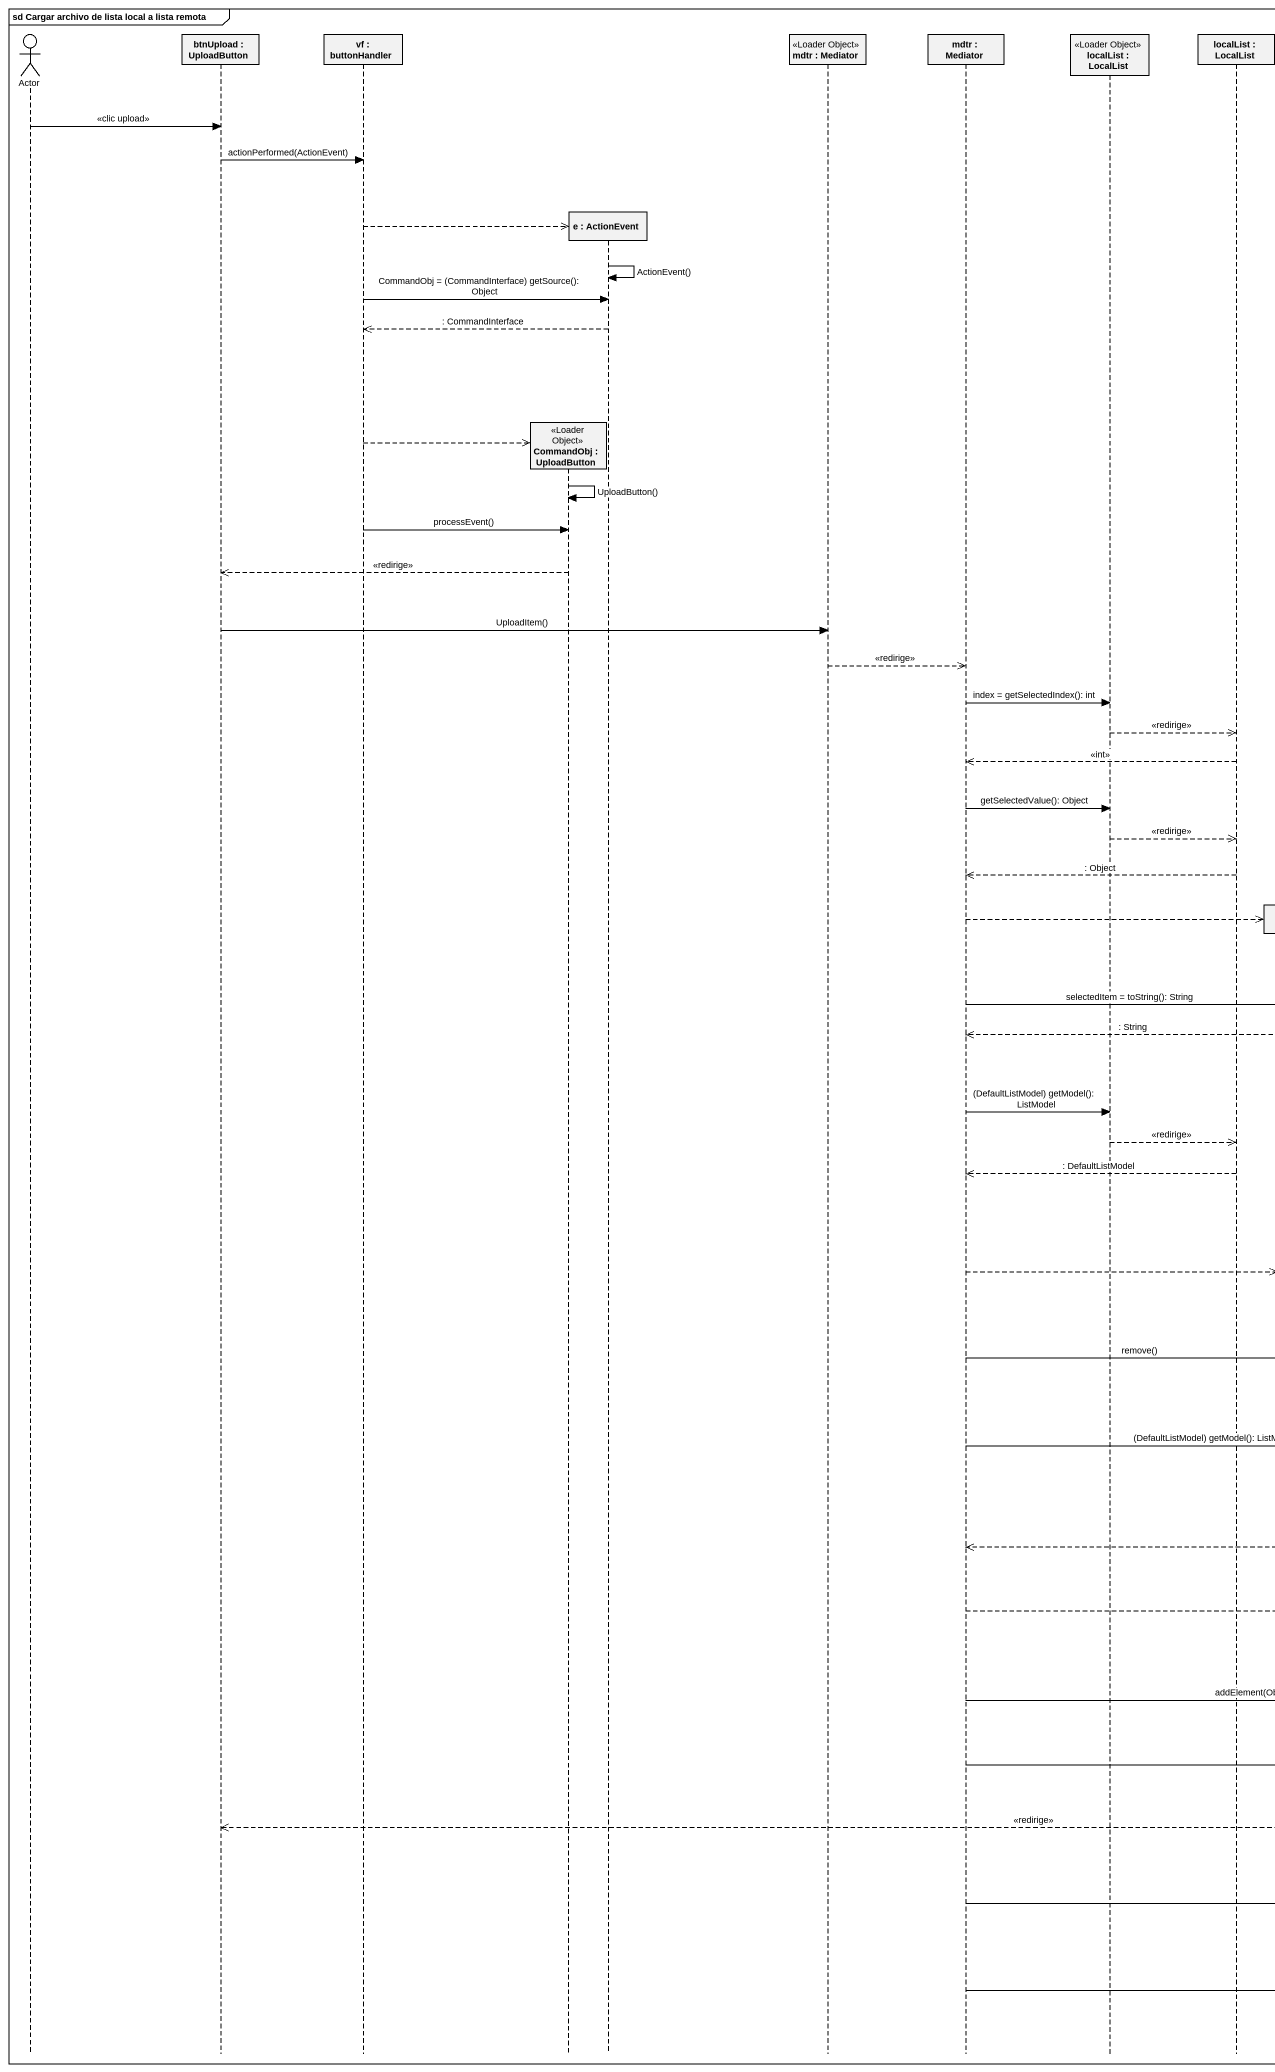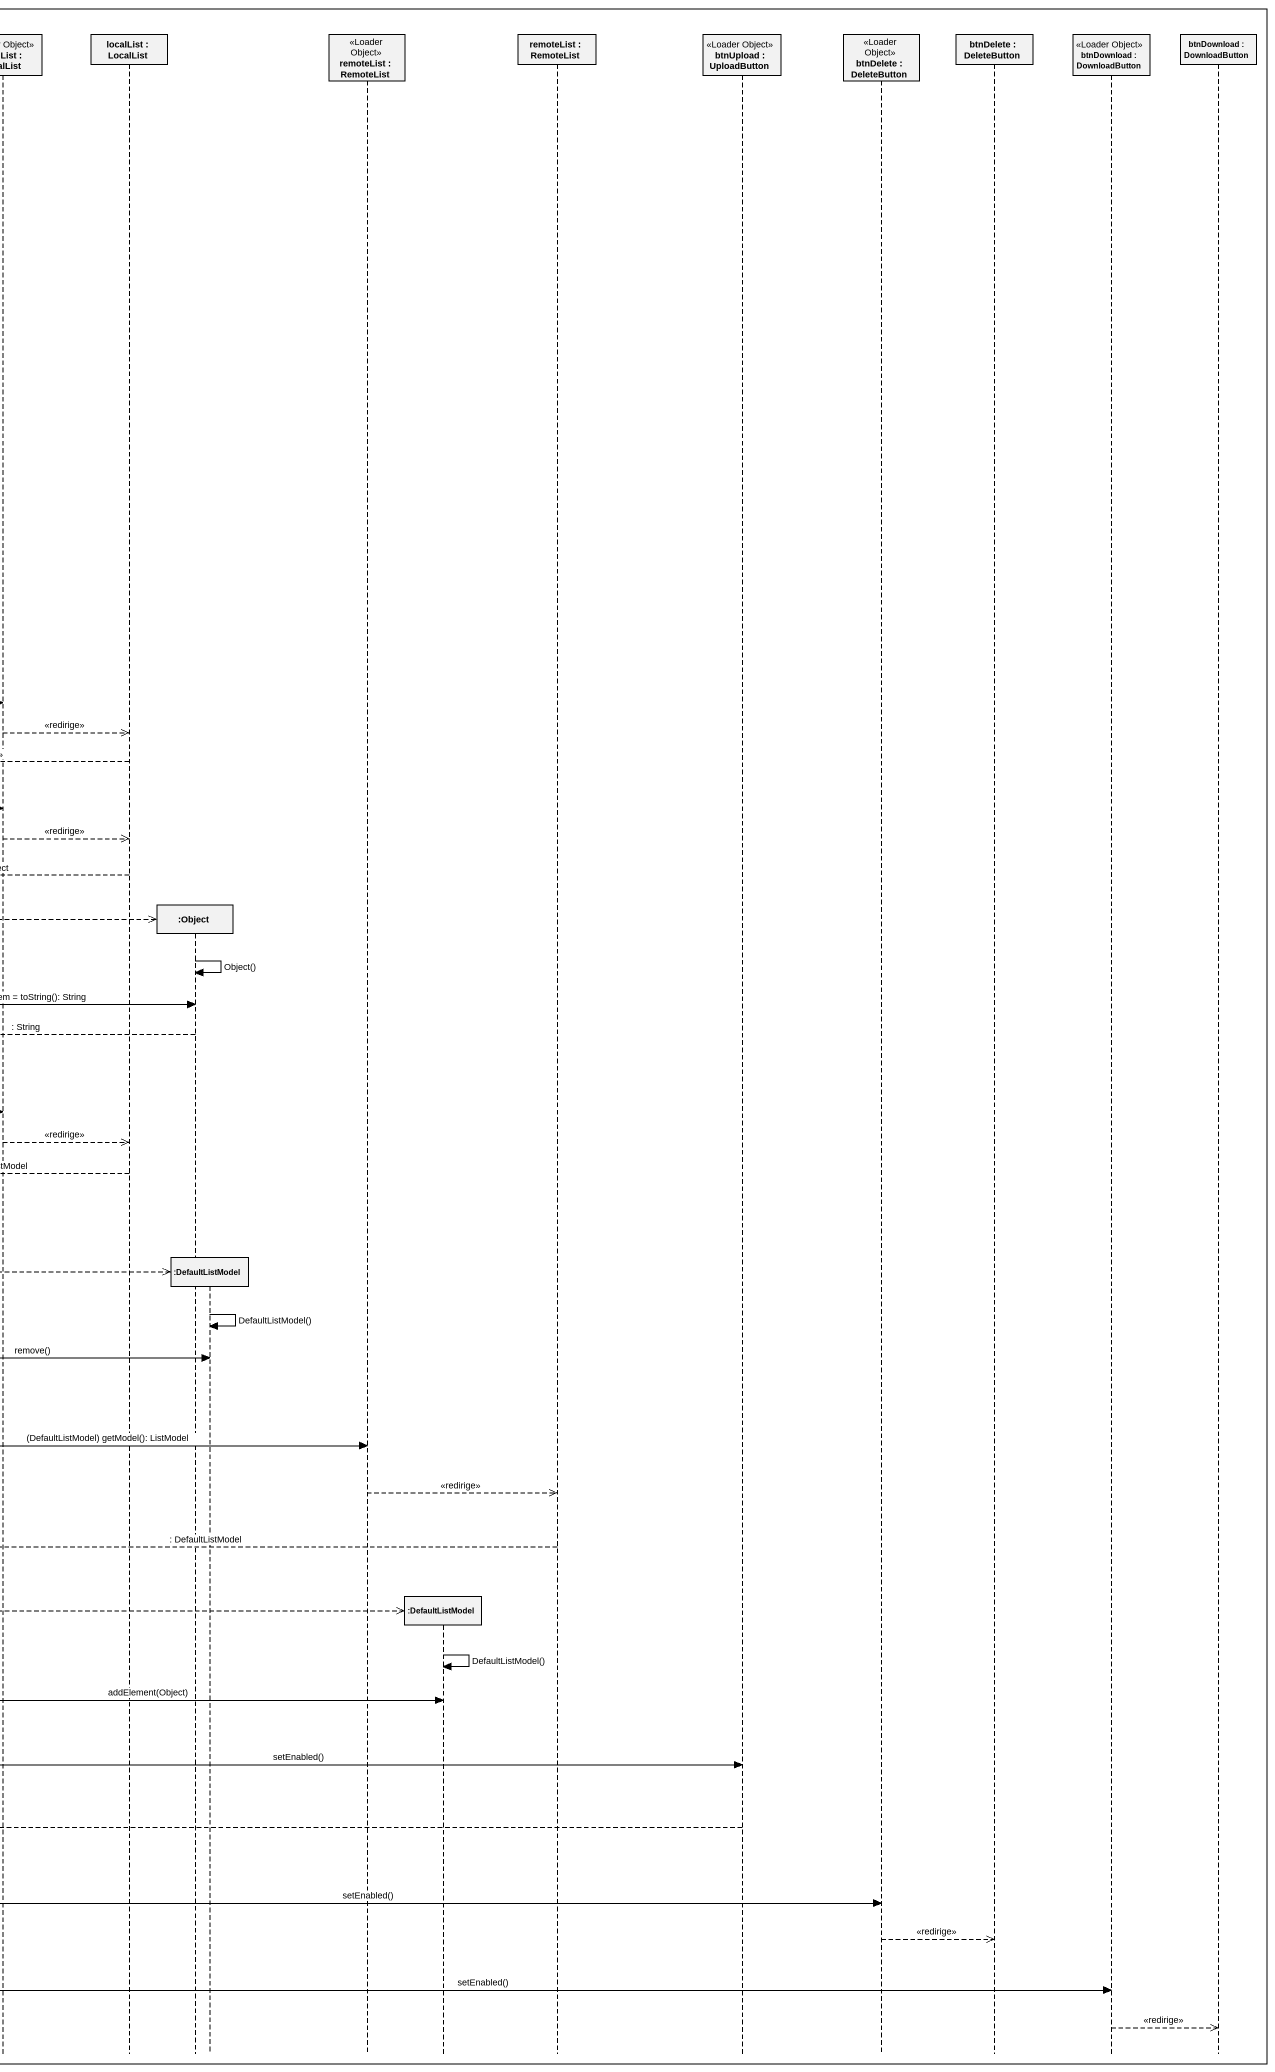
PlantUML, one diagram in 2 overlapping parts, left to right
@startuml
mainframe sd Cargar archivo de lista local a lista remota
hide footbox
actor "Actor" as Actor_
participant "btnUpload : UploadButton" as btnUpload
participant "vf : buttonHandler" as vf
participant "CommandObj : UploadButton" as CommandObj <<Loader Object>>
participant "e : ActionEvent" as e
participant "mdtr : Mediator" as mdtr <<Loader Object>>
participant "mdtr : Mediator" as mdtr_2
participant "localList : LocalList" as localList <<Loader Object>>
participant "localList : LocalList" as localList_2
participant ":Object" as Object_
participant ":DefaultListModel" as DefaultListModel
participant "remoteList : RemoteList" as remoteList <<Loader Object>>
participant ":DefaultListModel" as DefaultListModel_2
participant "remoteList : RemoteList" as remoteList_2
participant "btnUpload : UploadButton" as btnUpload_2 <<Loader Object>>
participant "btnDelete : DeleteButton" as btnDelete <<Loader Object>>
participant "btnDelete : DeleteButton" as btnDelete_2
participant "btnDownload : DownloadButton" as btnDownload <<Loader Object>>
participant "btnDownload : DownloadButton" as btnDownload_2

Actor_ -> btnUpload : <<clic upload>>
btnUpload -> vf : actionPerformed(ActionEvent)
vf -->> e **
e -> e : ActionEvent()
vf -> e : CommandObj = (CommandInterface) getSource(): Object
e -->> vf : : CommandInterface
vf -->> CommandObj **
CommandObj -> CommandObj : UploadButton()
vf -> CommandObj : processEvent()
CommandObj -->> btnUpload : <<redirige>>
btnUpload -> mdtr : UploadItem()
mdtr -->> mdtr_2 : <<redirige>>
mdtr_2 -> localList : index = getSelectedIndex(): int
localList -->> localList_2 : <<redirige>>
localList_2 -->> mdtr_2 : <<int>>
mdtr_2 -> localList : getSelectedValue(): Object
localList -->> localList_2 : <<redirige>>
localList_2 -->> mdtr_2 : : Object
mdtr_2 -->> Object_ **
Object_ -> Object_ : Object()
mdtr_2 -> Object_ : selectedItem = toString(): String
Object_ -->> mdtr_2 : : String
mdtr_2 -> localList : (DefaultListModel) getModel(): ListModel
localList -->> localList_2 : <<redirige>>
localList_2 -->> mdtr_2 : : DefaultListModel
mdtr_2 -->> DefaultListModel **
DefaultListModel -> DefaultListModel : DefaultListModel()
mdtr_2 -> DefaultListModel : remove()
mdtr_2 -> remoteList : (DefaultListModel) getModel(): ListModel
remoteList -->> remoteList_2 : <<redirige>>
remoteList_2 -->> mdtr_2 : : DefaultListModel
mdtr_2 -->> DefaultListModel_2 **
DefaultListModel_2 -> DefaultListModel_2 : DefaultListModel()
mdtr_2 -> DefaultListModel_2 : addElement(Object)
mdtr_2 -> btnUpload_2 : setEnabled()
btnUpload_2 -->> btnUpload : <<redirige>>
mdtr_2 -> btnDelete : setEnabled()
btnDelete -->> btnDelete_2 : <<redirige>>
mdtr_2 -> btnDownload : setEnabled()
btnDownload -->> btnDownload_2 : <<redirige>>
@enduml
